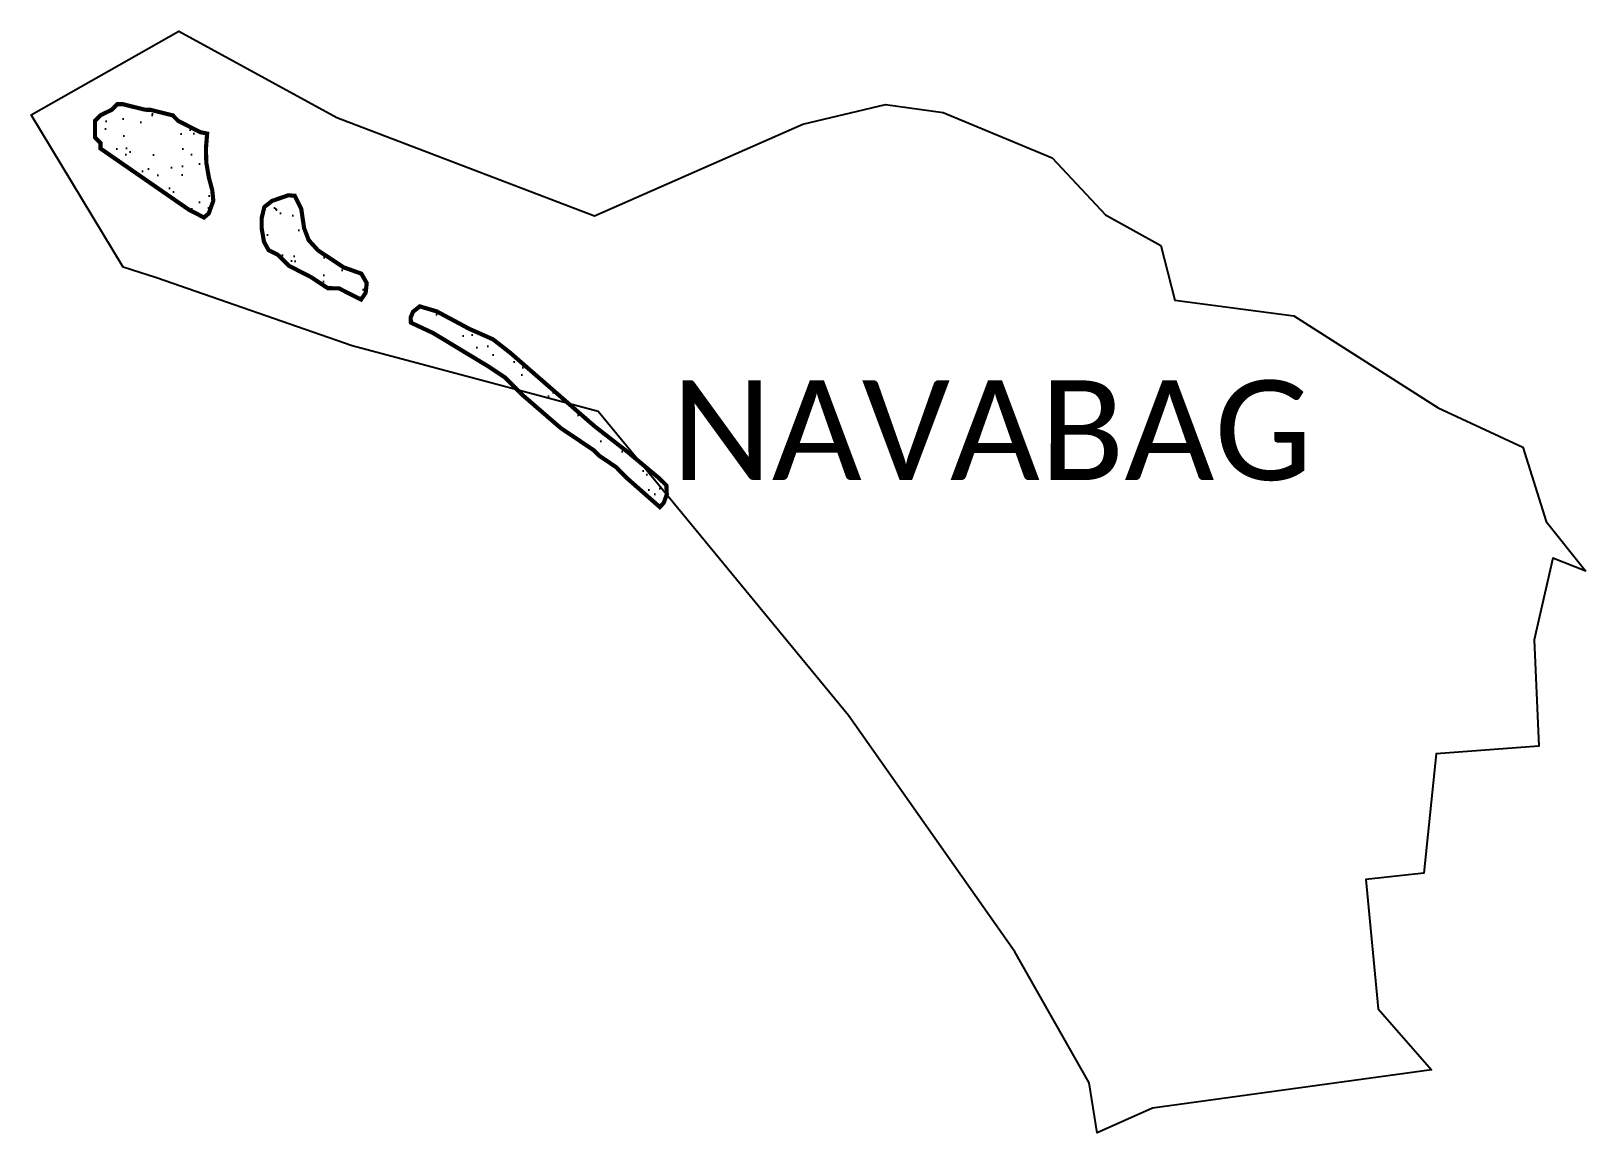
# Model space of a CAD drawing. Header units: metres. Extents: x 352161 to 353316, y 1752874 to 1753692.
import ezdxf

# ---------------------------------------------------------------- set-up
doc = ezdxf.new("R2010")
doc.units = ezdxf.units.M
doc.header["$MEASUREMENT"] = 0
for name, color, linetype in [('SAND DUNES', 42, 'Continuous'), ('village', 3, 'Continuous'), ('VILLAGE NAME', 250, 'Continuous')]:
    doc.layers.add(name, color=color, linetype=linetype)
doc.styles.get("Standard").update_dxf_attribs({"font": 'simplex.shx'})
pattern_1 = [(37.29935, (308968.01, 1739421.178), (-0.884052, 30.288773), [0, -23.891104, 0, -26.720313, 0, -25.541476]), (7.29935, (308968.01, 1739421.178), (27.972225, 44.260328), [0, -12.888622, 0, -21.533429, 0, -8.251861]), (327.29935, (308948.678, 1739421.245), (48.947589, -0.082482), [0, -7.858916, 0, -28.292097, 0, -36.936904]), (317.29935, (308948.68, 1739421.245), (47.29783, 13.629585), [0, -3.929458, 0, -18.547041, 0, -21.219072])]

msp = doc.modelspace()

# ---------------------------------------------------------------- hatches: boundary and pattern name
at = {"layer": 'SAND DUNES'}
h = msp.add_hatch(dxfattribs=at)
h.set_pattern_fill('AR-SAND', color=256, scale=0.618812, angle=-0.2007)
h.set_pattern_definition(pattern_1)
h.paths.add_polyline_path([(352278.9, 1753559.3), (352289.9, 1753553.7), (352293.4, 1753556.7), (352296.8, 1753566.1), (352296, 1753574), (352293.5, 1753583.3), (352291.6, 1753594.3), (352291.3, 1753604.5), (352291.9, 1753611.7), (352281.8, 1753619.8), (352270.8, 1753625.3), (352266.7, 1753629.5), (352250.2, 1753633.6), (352246.1, 1753633.7), (352229.6, 1753637.8), (352225.5, 1753637.9), (352221.4, 1753633.7), (352213.1, 1753629.6), (352209, 1753625.5), (352208.9, 1753613.2), (352213, 1753609), (352213, 1753604.9)])
h = msp.add_hatch(dxfattribs=at)
h.set_pattern_fill('AR-SAND', color=256, scale=0.618812, angle=-0.2007)
h.set_pattern_definition(pattern_1)
h.paths.add_polyline_path([(352367.6, 1753536.9), (352364.2, 1753545.8), (352362.1, 1753560), (352357.3, 1753569.8), (352352.5, 1753570.2), (352340.4, 1753566), (352334.7, 1753561.5), (352332.7, 1753553.3), (352332.7, 1753545.6), (352334.4, 1753535.7), (352337.8, 1753529.5), (352344.7, 1753526), (352353, 1753517.8), (352369.4, 1753509.4), (352381.8, 1753501.2), (352390, 1753501.1), (352406.5, 1753492.8), (352409.9, 1753497.8), (352410.7, 1753505), (352406.7, 1753512), (352393.5, 1753516.7), (352374.5, 1753529.3)])
h = msp.add_hatch(dxfattribs=at)
h.set_pattern_fill('AR-SAND', color=256, scale=0.618812, angle=-0.2007)
h.set_pattern_definition(pattern_1)
h.paths.add_polyline_path([(352517.3, 1753453.2), (352504.5, 1753463.2), (352486.9, 1753471), (352462.6, 1753484), (352450.1, 1753487.7), (352445.1, 1753483.7), (352443.3, 1753479.4), (352443.5, 1753475.6), (352460, 1753467.9), (352501.2, 1753443), (352513.6, 1753434.7), (352521.8, 1753426.4), (352525.9, 1753422.3), (352554.7, 1753397.4), (352579.4, 1753380.8), (352583.5, 1753376.7), (352595.8, 1753368.4), (352604, 1753360.1), (352628.3, 1753338.7), (352631.2, 1753341.8), (352633.5, 1753348), (352633.2, 1753354.8), (352627.8, 1753360.1), (352604.2, 1753379.8), (352580, 1753398.6)])

# ---------------------------------------------------------------- linework, layer by layer
at = {"layer": 'SAND DUNES', "const_width": 3.09, "flags": 128}
for points in [[(352291.3, 1753604.5), (352292.2, 1753616), (352287.3, 1753617), (352270.8, 1753625.3), (352266.7, 1753629.5), (352250.2, 1753633.6), (352246.1, 1753633.7), (352229.6, 1753637.8), (352225.5, 1753637.9), (352221.4, 1753633.7), (352213.1, 1753629.6), (352209, 1753625.5), (352208.9, 1753613.2), (352213, 1753609), (352213, 1753604.9), (352278.9, 1753559.3), (352289.9, 1753553.7), (352293.4, 1753556.7), (352296.8, 1753566.1), (352296, 1753574), (352293.5, 1753583.3), (352291.6, 1753594.3)], [(352364.2, 1753545.8), (352362.1, 1753560), (352357.3, 1753569.8), (352352.5, 1753570.2), (352340.4, 1753566), (352334.7, 1753561.5), (352332.7, 1753553.3), (352332.7, 1753545.6), (352334.4, 1753535.7), (352337.8, 1753529.5), (352344.7, 1753526), (352353, 1753517.8), (352369.4, 1753509.4), (352381.8, 1753501.2), (352390, 1753501.1), (352406.5, 1753492.8), (352409.9, 1753497.8), (352410.7, 1753505), (352406.7, 1753512), (352393.5, 1753516.7), (352374.5, 1753529.3), (352367.6, 1753536.9)], [(352504.5, 1753463.2), (352486.9, 1753471), (352462.6, 1753484), (352450.1, 1753487.7), (352445.1, 1753483.7), (352443.3, 1753479.4), (352443.5, 1753475.6), (352460, 1753467.9), (352501.2, 1753443), (352513.6, 1753434.7), (352521.8, 1753426.4), (352525.9, 1753422.3), (352554.7, 1753397.4), (352579.4, 1753380.8), (352583.5, 1753376.7), (352595.8, 1753368.4), (352604, 1753360.1), (352628.3, 1753338.7), (352631.2, 1753341.8), (352633.5, 1753348), (352633.2, 1753354.8), (352627.8, 1753360.1), (352604.2, 1753379.8), (352580, 1753398.6), (352517.3, 1753453.2)]]:
    msp.add_lwpolyline(points, close=True, dxfattribs=at)
at = {"layer": 'village', "color": 3, "true_color": 0x00ff00}
msp.add_polyline3d([(353315.9, 1753291.1, 0), (353291.3, 1753300.7, 0), (353277.6, 1753240.1, 0), (353281, 1753161.1, 0), (353204.7, 1753155.4, 0), (353195.5, 1753066.9, 0), (353152.6, 1753062.2, 0), (353161.7, 1752966.2, 0), (353201.2, 1752920.9, 0), (352994.1, 1752892.5, 0), (352953, 1752874.1, 0), (352947, 1752911.2, 0), (352891.8, 1753008.4, 0), (352768.3, 1753184, 0), (352582.6, 1753409.6, 0), (352399.8, 1753458.4, 0), (352254.5, 1753508.8, 0), (352229.8, 1753516.9, 0), (352161.5, 1753630, 0), (352271.2, 1753692.1, 0), (352388.6, 1753627.9, 0), (352579.7, 1753554.9, 0), (352734.4, 1753622.9, 0), (352795.9, 1753637.7, 0), (352838.7, 1753631.6, 0), (352919.6, 1753598.1, 0), (352959.3, 1753555.7, 0), (353000.3, 1753532.8, 0), (353010.7, 1753492.3, 0), (353099.1, 1753480.7, 0), (353206.2, 1753412.5, 0), (353269, 1753383.2, 0), (353286.5, 1753327.9, 0)], close=True, dxfattribs=at)

# ---------------------------------------------------------------- texts
at = {"layer": 'VILLAGE NAME', "insert": (352637, 1753432.9), "char_height": 74.047, "attachment_point": 1, "rotation": 359.9793}
msp.add_mtext_dynamic_manual_height_columns('{\\fCalibri|b0|i0|c0|p34;NAVABAG}', width=730.677, gutter_width=370.2, heights=[0], dxfattribs=at)

doc.saveas('drawing.dxf')
